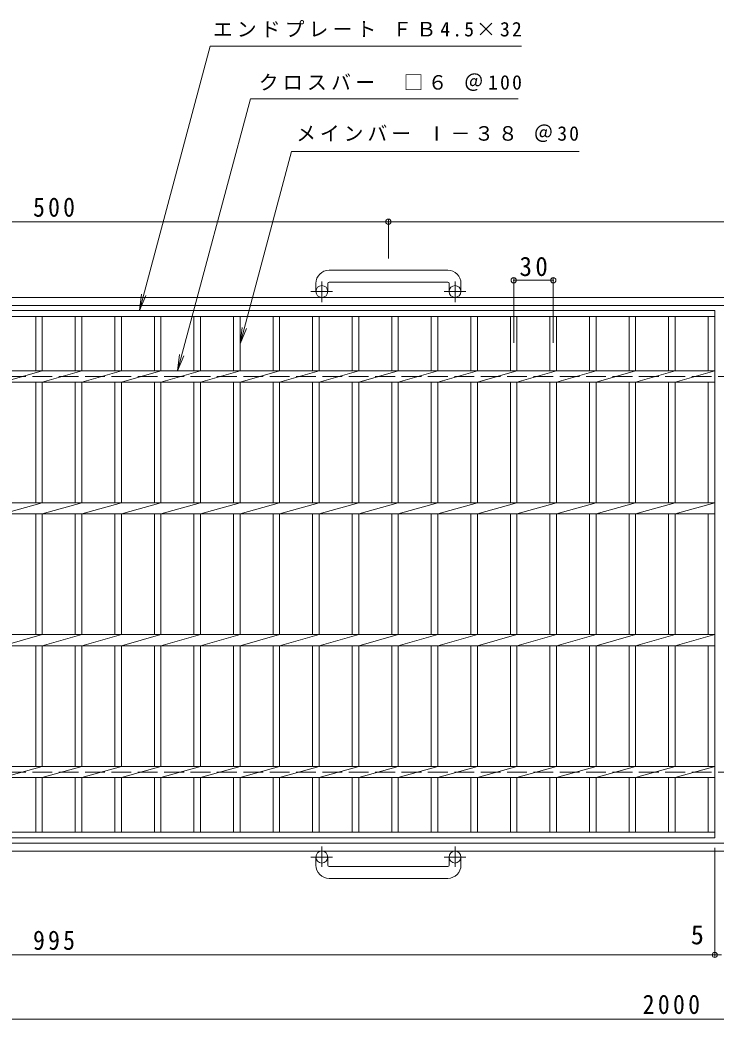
# Model space of a CAD drawing. Units: millimetres, scale not verified. Extents: x -869 to 879, y -687 to 600.
# Drawn here: x -345 to 183, y -158 to 600 of the extents above; entities that cross this region are included whole.
import ezdxf
from ezdxf.enums import TextEntityAlignment as Align

# ---------------------------------------------------------------- set-up
doc = ezdxf.new("R2010")
doc.units = ezdxf.units.MM
doc.header["$LTSCALE"] = 5
doc.header["$PDMODE"] = 32
doc.header["$PDSIZE"] = 4
doc.linetypes.add('CHAIN1', pattern=[8, 5, -1, 1, -1])
doc.linetypes.add('DASHED3', pattern=[4, 3, -1])
for name, color, linetype, lineweight in [('A-1_ピット', 2, 'Continuous', 9), ('A-2_蓋', 3, 'Continuous', 9), ('A-4_寸法', 7, 'Continuous', 9)]:
    doc.layers.add(name, color=color, linetype=linetype, lineweight=lineweight)
doc.styles.add('ＭＳ ゴシック', font='')
doc.styles.get('ＭＳ ゴシック').set_extended_font_data('MS Gothic')

msp = doc.modelspace()

# ---------------------------------------------------------------- linework, layer by layer
at = {"layer": 'A-1_ピット'}
for p, q in [((-20.731, 409.895), (-110.731, 409.895)), ((-120.731, 399.895), (-120.731, 393.795)), ((-111.731, 399.895), (-111.731, 393.795)), ((-110.732, 400.895), (-20.731, 400.895)), ((-19.731, 399.895), (-19.731, 393.795)), ((-10.731, 399.895), (-10.731, 393.795)), ((-815.731, 389.295), (357.824, 389.295)), ((-815.731, 383.295), (357.824, 383.295)), ((-815.731, -24.705), (357.824, -24.705)), ((-815.731, -30.705), (357.824, -30.705)), ((-120.731, -41.306), (-120.731, -35.206)), ((-111.731, -41.306), (-111.731, -35.206)), ((-19.731, -41.306), (-19.731, -35.206)), ((-10.731, -41.306), (-10.731, -35.206)), ((-110.732, -42.306), (-20.731, -42.306)), ((-20.731, -51.306), (-110.731, -51.306))]:
    msp.add_line(p, q, dxfattribs=at)
at = {"layer": 'A-1_ピット', "linetype": 'CHAIN1'}
for p, q in [((-116.231, 385.687), (-116.231, 401.286)), ((-15.231, 385.687), (-15.231, 401.286)), ((-108.069, 393.795), (-124.476, 393.795)), ((-7.068, 393.795), (-23.475, 393.795)), ((-116.231, -27.099), (-116.231, -42.696)), ((-15.231, -27.099), (-15.231, -42.696)), ((-108.069, -35.206), (-124.476, -35.206)), ((-7.068, -35.206), (-23.475, -35.206))]:
    msp.add_line(p, q, dxfattribs=at)
at = {"layer": 'A-1_ピット', "linetype": 'DASHED3'}
for p, q in [((-815.731, 329.295), (357.824, 329.295)), ((-815.731, 29.294), (357.824, 29.294))]:
    msp.add_line(p, q, dxfattribs=at)
at = {"layer": 'A-1_ピット'}
for centre in [(-116.231, 393.795), (-15.231, 393.795), (-116.231, -35.206), (-15.231, -35.206)]:
    msp.add_circle(centre, 4.5, dxfattribs=at)
for centre, radius, start, end in [((-110.731, 399.895), 10, 90, 180), ((-20.731, 399.895), 10, 0, 90), ((-110.732, 399.895), 1, 90, 180), ((-20.731, 399.895), 1, 0, 90), ((-110.731, -41.306), 10, 180, 270), ((-110.732, -41.306), 1, 180, 270), ((-20.731, -41.306), 10, 270, 0), ((-20.731, -41.306), 1, 270, 0)]:
    msp.add_arc(centre, radius, start, end, dxfattribs=at)
at = {"layer": 'A-2_蓋'}
for p, q in [((-813.231, 379.295), (181.769, 379.295)), ((181.769, 379.295), (181.769, -20.705)), ((-813.231, 374.796), (181.769, 374.796)), ((-333.231, 374.796), (-333.231, 333.535)), ((-328.232, 374.796), (-328.232, 333.535)), ((-303.231, 374.796), (-303.231, 333.535)), ((-298.232, 374.796), (-298.232, 333.535)), ((-273.231, 374.796), (-273.231, 333.535)), ((-268.231, 374.796), (-268.231, 333.535)), ((-243.231, 374.796), (-243.231, 333.535)), ((-238.231, 374.796), (-238.231, 333.535)), ((-213.231, 374.796), (-213.231, 333.535)), ((-208.231, 374.796), (-208.231, 333.535)), ((-183.231, 374.796), (-183.231, 333.535)), ((-178.231, 374.796), (-178.231, 333.535)), ((-153.231, 374.796), (-153.231, 333.535)), ((-148.231, 374.796), (-148.231, 333.535)), ((-123.231, 374.796), (-123.231, 333.535)), ((-118.232, 374.796), (-118.232, 333.535)), ((-93.231, 374.796), (-93.231, 333.535)), ((-88.231, 374.796), (-88.231, 333.535)), ((-63.231, 374.796), (-63.231, 333.535)), ((-58.231, 374.796), (-58.231, 333.535)), ((-33.231, 374.796), (-33.231, 333.535)), ((-28.231, 374.796), (-28.231, 333.535)), ((-3.231, 374.796), (-3.231, 333.535)), ((1.768, 374.796), (1.768, 333.535)), ((26.769, 374.796), (26.769, 333.535)), ((31.769, 374.796), (31.769, 333.535)), ((56.769, 374.796), (56.769, 333.535)), ((61.769, 374.796), (61.769, 333.535)), ((86.77, 374.796), (86.77, 333.535)), ((91.769, 374.796), (91.769, 333.535)), ((116.769, 374.796), (116.769, 333.535)), ((121.768, 374.796), (121.768, 333.535)), ((146.769, 374.796), (146.769, 333.535)), ((151.769, 374.796), (151.769, 333.535)), ((176.769, 374.796), (176.769, 333.535)), ((-813.231, 333.535), (181.769, 333.535)), ((-328.231, 333.535), (-358.232, 325.055)), ((-298.232, 333.535), (-328.232, 325.055)), ((-268.231, 333.535), (-298.232, 325.055)), ((-238.231, 333.535), (-268.231, 325.055)), ((-208.231, 333.535), (-238.231, 325.055)), ((-178.231, 333.535), (-208.231, 325.055)), ((-148.231, 333.535), (-178.231, 325.055)), ((-118.231, 333.535), (-148.231, 325.055)), ((-88.231, 333.535), (-118.232, 325.055)), ((-58.231, 333.535), (-88.231, 325.055)), ((-28.231, 333.535), (-58.231, 325.055)), ((1.769, 333.535), (-28.231, 325.055)), ((31.769, 333.535), (1.768, 325.055)), ((61.769, 333.535), (31.769, 325.055)), ((91.769, 333.535), (61.769, 325.055)), ((121.769, 333.535), (91.769, 325.055)), ((151.769, 333.535), (121.768, 325.055)), ((181.769, 333.535), (151.769, 325.055)), ((-813.231, 325.055), (181.769, 325.055)), ((-333.231, 325.055), (-333.231, 233.535)), ((-328.232, 325.055), (-328.232, 233.535)), ((-303.231, 325.055), (-303.231, 233.535)), ((-298.232, 325.055), (-298.232, 233.535)), ((-273.231, 325.055), (-273.231, 233.535)), ((-268.231, 325.055), (-268.231, 233.535)), ((-243.231, 325.055), (-243.231, 233.535)), ((-238.231, 325.055), (-238.231, 233.535)), ((-213.231, 325.055), (-213.231, 233.535)), ((-208.231, 325.055), (-208.231, 233.535)), ((-183.231, 325.055), (-183.231, 233.535)), ((-178.231, 325.055), (-178.231, 233.535)), ((-153.231, 325.055), (-153.231, 233.535)), ((-148.231, 325.055), (-148.231, 233.535)), ((-123.231, 325.055), (-123.231, 233.535)), ((-118.232, 325.055), (-118.232, 233.535)), ((-93.231, 325.055), (-93.231, 233.535)), ((-88.231, 325.055), (-88.231, 233.535)), ((-63.231, 325.055), (-63.231, 233.535)), ((-58.231, 325.055), (-58.231, 233.535)), ((-33.231, 325.055), (-33.231, 233.535)), ((-28.231, 325.055), (-28.231, 233.535)), ((-3.231, 325.055), (-3.231, 233.535)), ((1.768, 325.055), (1.768, 233.535)), ((26.769, 325.055), (26.769, 233.535)), ((31.769, 325.055), (31.769, 233.535)), ((56.769, 325.055), (56.769, 233.535)), ((61.769, 325.055), (61.769, 233.535)), ((86.77, 325.055), (86.77, 233.535)), ((91.769, 325.055), (91.769, 233.535)), ((116.769, 325.055), (116.769, 233.535)), ((121.768, 325.055), (121.768, 233.535)), ((146.769, 325.055), (146.769, 233.535)), ((151.769, 325.055), (151.769, 233.535)), ((176.769, 325.055), (176.769, 233.535)), ((-813.231, 233.535), (181.769, 233.535)), ((-328.231, 233.535), (-358.232, 225.055)), ((-298.232, 233.535), (-328.232, 225.055)), ((-268.231, 233.535), (-298.232, 225.055)), ((-238.231, 233.535), (-268.231, 225.055)), ((-208.231, 233.535), (-238.231, 225.055)), ((-178.231, 233.535), (-208.231, 225.055)), ((-148.231, 233.535), (-178.231, 225.055)), ((-118.231, 233.535), (-148.231, 225.055)), ((-88.231, 233.535), (-118.232, 225.055)), ((-58.231, 233.535), (-88.231, 225.055)), ((-28.231, 233.535), (-58.231, 225.055)), ((1.769, 233.535), (-28.231, 225.055)), ((31.769, 233.535), (1.768, 225.055)), ((61.769, 233.535), (31.769, 225.055)), ((91.769, 233.535), (61.769, 225.055)), ((121.769, 233.535), (91.769, 225.055)), ((151.769, 233.535), (121.768, 225.055)), ((181.769, 233.535), (151.769, 225.055)), ((-813.231, 225.055), (181.769, 225.055)), ((-333.231, 225.055), (-333.231, 133.535)), ((-328.232, 225.055), (-328.232, 133.535)), ((-303.231, 225.055), (-303.231, 133.535)), ((-298.232, 225.055), (-298.232, 133.535)), ((-273.231, 225.055), (-273.231, 133.535)), ((-268.231, 225.055), (-268.231, 133.535)), ((-243.231, 225.055), (-243.231, 133.535)), ((-238.231, 225.055), (-238.231, 133.535)), ((-213.231, 225.055), (-213.231, 133.535)), ((-208.231, 225.055), (-208.231, 133.535)), ((-183.231, 225.055), (-183.231, 133.535)), ((-178.231, 225.055), (-178.231, 133.535)), ((-153.231, 225.055), (-153.231, 133.535)), ((-148.231, 225.055), (-148.231, 133.535)), ((-123.231, 225.055), (-123.231, 133.535)), ((-118.232, 225.055), (-118.232, 133.535)), ((-93.231, 225.055), (-93.231, 133.535)), ((-88.231, 225.055), (-88.231, 133.535)), ((-63.231, 225.055), (-63.231, 133.535)), ((-58.231, 225.055), (-58.231, 133.535)), ((-33.231, 225.055), (-33.231, 133.535)), ((-28.231, 225.055), (-28.231, 133.535)), ((-3.231, 225.055), (-3.231, 133.535)), ((1.768, 225.055), (1.768, 133.535)), ((26.769, 225.055), (26.769, 133.535)), ((31.769, 225.055), (31.769, 133.535)), ((56.769, 225.055), (56.769, 133.535)), ((61.769, 225.055), (61.769, 133.535)), ((86.77, 225.055), (86.77, 133.535)), ((91.769, 225.055), (91.769, 133.535)), ((116.769, 225.055), (116.769, 133.535)), ((121.768, 225.055), (121.768, 133.535)), ((146.769, 225.055), (146.769, 133.535)), ((151.769, 225.055), (151.769, 133.535)), ((176.769, 225.055), (176.769, 133.535)), ((-813.231, 133.535), (181.769, 133.535)), ((-328.231, 133.535), (-358.232, 125.055)), ((-298.232, 133.535), (-328.232, 125.055)), ((-268.231, 133.535), (-298.232, 125.055)), ((-238.231, 133.535), (-268.231, 125.055)), ((-208.231, 133.535), (-238.231, 125.055)), ((-178.231, 133.535), (-208.231, 125.055)), ((-148.231, 133.535), (-178.231, 125.055)), ((-118.231, 133.535), (-148.231, 125.055)), ((-88.231, 133.535), (-118.232, 125.055)), ((-58.231, 133.535), (-88.231, 125.055)), ((-28.231, 133.535), (-58.231, 125.055)), ((1.769, 133.535), (-28.231, 125.055)), ((31.769, 133.535), (1.768, 125.055)), ((61.769, 133.535), (31.769, 125.055)), ((91.769, 133.535), (61.769, 125.055)), ((121.769, 133.535), (91.769, 125.055)), ((151.769, 133.535), (121.768, 125.055)), ((181.769, 133.535), (151.769, 125.055)), ((-813.231, 125.055), (181.769, 125.055)), ((-333.231, 125.055), (-333.231, 33.536)), ((-328.232, 125.055), (-328.232, 33.536)), ((-303.231, 125.055), (-303.231, 33.536)), ((-298.232, 125.055), (-298.232, 33.536)), ((-273.231, 125.055), (-273.231, 33.536)), ((-268.231, 125.055), (-268.231, 33.536)), ((-243.231, 125.055), (-243.231, 33.536)), ((-238.231, 125.055), (-238.231, 33.536)), ((-213.231, 125.055), (-213.231, 33.536)), ((-208.231, 125.055), (-208.231, 33.536)), ((-183.231, 125.055), (-183.231, 33.536)), ((-178.231, 125.055), (-178.231, 33.536)), ((-153.231, 125.055), (-153.231, 33.536)), ((-148.231, 125.055), (-148.231, 33.536)), ((-123.231, 125.055), (-123.231, 33.536)), ((-118.232, 125.055), (-118.232, 33.536)), ((-93.231, 125.055), (-93.231, 33.536)), ((-88.231, 125.055), (-88.231, 33.536)), ((-63.231, 125.055), (-63.231, 33.536)), ((-58.231, 125.055), (-58.231, 33.536)), ((-33.231, 125.055), (-33.231, 33.536)), ((-28.231, 125.055), (-28.231, 33.536)), ((-3.231, 125.055), (-3.231, 33.536)), ((1.768, 125.055), (1.768, 33.536)), ((26.769, 125.055), (26.769, 33.536)), ((31.769, 125.055), (31.769, 33.536)), ((56.769, 125.055), (56.769, 33.536)), ((61.769, 125.055), (61.769, 33.536)), ((86.77, 125.055), (86.77, 33.536)), ((91.769, 125.055), (91.769, 33.536)), ((116.769, 125.055), (116.769, 33.536)), ((121.768, 125.055), (121.768, 33.536)), ((146.769, 125.055), (146.769, 33.536)), ((151.769, 125.055), (151.769, 33.536)), ((176.769, 125.055), (176.769, 33.536)), ((-328.231, 33.536), (-358.232, 25.055)), ((-298.232, 33.536), (-328.232, 25.055)), ((-268.231, 33.536), (-298.232, 25.055)), ((-238.231, 33.536), (-268.231, 25.055)), ((-208.231, 33.536), (-238.231, 25.055)), ((-178.231, 33.536), (-208.231, 25.055)), ((-148.231, 33.536), (-178.231, 25.055)), ((-118.231, 33.536), (-148.231, 25.055)), ((-88.231, 33.536), (-118.232, 25.055)), ((-58.231, 33.536), (-88.231, 25.055)), ((-28.231, 33.536), (-58.231, 25.055)), ((1.769, 33.536), (-28.231, 25.055)), ((31.769, 33.536), (1.768, 25.055)), ((61.769, 33.536), (31.769, 25.055)), ((91.769, 33.536), (61.769, 25.055)), ((121.769, 33.536), (91.769, 25.055)), ((151.769, 33.536), (121.768, 25.055)), ((-813.231, 25.055), (181.769, 25.055)), ((-333.231, 25.055), (-333.231, -16.205)), ((-328.232, 25.055), (-328.232, -16.205)), ((-303.231, 25.055), (-303.231, -16.205)), ((-298.232, 25.055), (-298.232, -16.205)), ((-273.231, 25.055), (-273.231, -16.205)), ((-268.231, 25.055), (-268.231, -16.205)), ((-243.231, 25.055), (-243.231, -16.205)), ((-238.231, 25.055), (-238.231, -16.205)), ((-213.231, 25.055), (-213.231, -16.205)), ((-208.231, 25.055), (-208.231, -16.205)), ((-183.231, 25.055), (-183.231, -16.205)), ((-178.231, 25.055), (-178.231, -16.205)), ((-153.231, 25.055), (-153.231, -16.205)), ((-148.231, 25.055), (-148.231, -16.205)), ((-123.231, 25.055), (-123.231, -16.205)), ((-118.232, 25.055), (-118.232, -16.205)), ((-93.231, 25.055), (-93.231, -16.205)), ((-88.231, 25.055), (-88.231, -16.205)), ((-63.231, 25.055), (-63.231, -16.205)), ((-58.231, 25.055), (-58.231, -16.205)), ((-33.231, 25.055), (-33.231, -16.205)), ((-28.231, 25.055), (-28.231, -16.205)), ((-3.231, 25.055), (-3.231, -16.205)), ((1.768, 25.055), (1.768, -16.205)), ((26.769, 25.055), (26.769, -16.205)), ((31.769, 25.055), (31.769, -16.205)), ((56.769, 25.055), (56.769, -16.205)), ((61.769, 25.055), (61.769, -16.205)), ((86.77, 25.055), (86.77, -16.205)), ((91.769, 25.055), (91.769, -16.205)), ((116.769, 25.055), (116.769, -16.205)), ((121.768, 25.055), (121.768, -16.205)), ((146.769, 25.055), (146.769, -16.205)), ((151.769, 25.055), (151.769, -16.205)), ((176.769, 25.055), (176.769, -16.205)), ((181.769, -16.205), (-813.231, -16.205)), ((181.769, -20.705), (-813.231, -20.705))]:
    msp.add_line(p, q, dxfattribs=at)
msp.add_lwpolyline([(-813.231, 33.536), (181.769, 33.536), (151.769, 25.055)], dxfattribs=at)
at = {"layer": 'A-4_寸法'}
for p, q in [((-225.731, 333.535), (-170.437, 539.895)), ((-170.437, 539.895), (32.733, 539.895)), ((-178.231, 354.165), (-139.183, 499.895)), ((-139.183, 499.895), (78.987, 499.895)), ((-65.731, 418.895), (-65.731, 448.48)), ((-565.731, 446.68), (-65.731, 446.68)), ((-65.731, 446.68), (357.824, 446.68)), ((29.269, 354.772), (29.269, 403.78)), ((29.269, 402.28), (59.269, 402.28)), ((59.269, 354.772), (59.269, 403.78)), ((-254.599, 379.295), (-252.967, 391.688)), ((-254.599, 379.295), (-249.815, 390.843)), ((-178.231, 354.165), (-176.6, 366.558)), ((-178.231, 354.165), (-173.448, 365.713)), ((-225.731, 333.535), (-224.1, 345.928)), ((-225.731, 333.535), (-220.948, 345.083)), ((181.769, -28.205), (181.769, -86.858)), ((181.769, -29.705), (181.769, -111.153)), ((-868.875, -109.353), (181.769, -109.353)), ((181.769, -109.353), (186.769, -109.353)), ((-815.731, -158.002), (357.824, -158.002))]:
    msp.add_line(p, q, dxfattribs=at)
msp.add_lwpolyline([(-254.599, 379.295), (-200.848, 579.895), (35.2, 579.895)], dxfattribs=at)
for p in [(-65.731, 446.68), (29.269, 402.28), (59.269, 402.28), (181.769, -109.353)]:
    msp.add_point(p, dxfattribs=at)

# ---------------------------------------------------------------- texts
at = {"layer": 'A-4_寸法', "color": 2, "style": 'ＭＳ ゴシック'}
msp.add_text('5', height=14.66, dxfattribs=at).set_placement((163.558, -105.753), align=Align.BOTTOM_LEFT)
at = {"layer": 'A-4_寸法', "char_height": 11, "attachment_point": 7, "style": 'ＭＳ ゴシック'}
for s, insert in [('\\T1.21;エンドプレート\\~ＦＢ4.5×32', (-198.849, 586.608)), ('\\T1.22;クロスバー\\~\\~□６\\~＠100', (-164.053, 545.884)), ('\\T1.2;メインバー\\~Ⅰ－３８\\~＠30', (-135.666, 507.131))]:
    msp.add_mtext(s, dxfattribs=dict(at, insert=insert))
at = {"layer": 'A-4_寸法', "color": 2, "char_height": 14.66, "attachment_point": 7, "style": 'ＭＳ ゴシック'}
for s, insert in [('\\T1.27;\\W0.9;500', (-335.231, 450.28)), ('\\T1.27;\\W0.95;30', (33.644, 405.28)), ('\\T1.27;\\W0.9;995', (-335.231, -105.753)), ('\\T1.28;\\W0.9;2000', (127.117, -154.402))]:
    msp.add_mtext(s, dxfattribs=dict(at, insert=insert))

doc.saveas('drawing.dxf')
